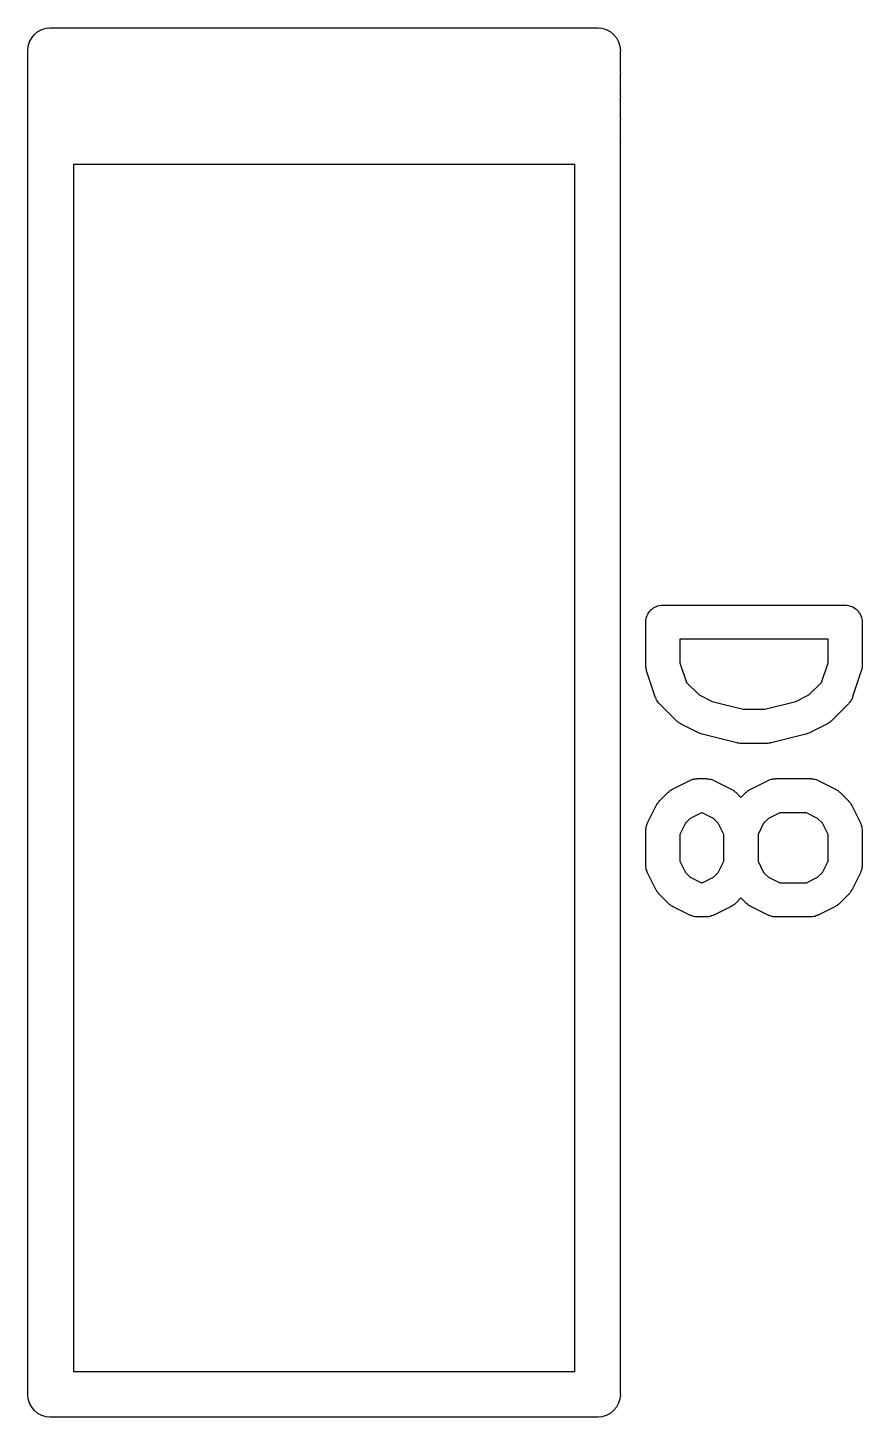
# Model space of a CAD drawing. Extents: x 0.4 to 23, y -16.1 to -0.4.
# Drawn here: x 7.8238 to 7.968, y -2.0829 to -1.8427 of the extents above; entities that cross this region are included whole.
import ezdxf

# ---------------------------------------------------------------- set-up
doc = ezdxf.new("R2010")
doc.units = 0
doc.header["$MEASUREMENT"] = 0
doc.layers.add('BLACK', color=7, linetype='CONTINUOUS')

msp = doc.modelspace()

# ---------------------------------------------------------------- linework, layer by layer
at = {"layer": 'BLACK', "linetype": 'CONTINUOUS'}
for p, q in [((7.8241, -1.84519), (7.82447, -1.8445)), ((7.82447, -1.8445), (7.82496, -1.8439)), ((7.82496, -1.8439), (7.82556, -1.84341)), ((7.82556, -1.84341), (7.82624, -1.84305)), ((7.82624, -1.84305), (7.82698, -1.84282)), ((7.82698, -1.84282), (7.82756, -1.84276)), ((7.82756, -1.84276), (7.82776, -1.84274)), ((7.82776, -1.84274), (7.82795, -1.84276)), ((7.82795, -1.84276), (7.92205, -1.84276)), ((7.92205, -1.84276), (7.92224, -1.84274)), ((7.92224, -1.84274), (7.92244, -1.84276)), ((7.92244, -1.84276), (7.92302, -1.84282)), ((7.92302, -1.84282), (7.92376, -1.84305)), ((7.92376, -1.84305), (7.92444, -1.84341)), ((7.92444, -1.84341), (7.92504, -1.8439)), ((7.92504, -1.8439), (7.92553, -1.8445)), ((7.92553, -1.8445), (7.9259, -1.84519)), ((7.8238, -1.8467), (7.82388, -1.84593)), ((7.82382, -1.84689), (7.8238, -1.8467)), ((7.82382, -1.85044), (7.82382, -1.84689)), ((7.82388, -1.84593), (7.8241, -1.84519)), ((7.9259, -1.84519), (7.92612, -1.84593)), ((7.92612, -1.84593), (7.9262, -1.8467)), ((7.9262, -1.8467), (7.92618, -1.84689)), ((7.92618, -1.84689), (7.92618, -1.85044)), ((7.8238, -1.85064), (7.82382, -1.85044)), ((7.82382, -1.85083), (7.8238, -1.85064)), ((7.82382, -1.85438), (7.82382, -1.85083)), ((7.92618, -1.85044), (7.9262, -1.85064)), ((7.9262, -1.85064), (7.92618, -1.85083)), ((7.92618, -1.85083), (7.92618, -1.85438)), ((7.8238, -1.85457), (7.82382, -1.85438)), ((7.82382, -1.85477), (7.8238, -1.85457)), ((7.82382, -1.85832), (7.82382, -1.85477)), ((7.92618, -1.85438), (7.9262, -1.85457)), ((7.9262, -1.85457), (7.92618, -1.85477)), ((7.92618, -1.85477), (7.92618, -1.85832)), ((7.8238, -1.85851), (7.82382, -1.85832)), ((7.82382, -1.8587), (7.8238, -1.85851)), ((7.82382, -1.86226), (7.82382, -1.8587)), ((7.92618, -1.85832), (7.9262, -1.85851)), ((7.9262, -1.85851), (7.92618, -1.8587)), ((7.92618, -1.8587), (7.92618, -1.86226)), ((7.8238, -1.86245), (7.82382, -1.86226)), ((7.82382, -1.86264), (7.8238, -1.86245)), ((7.82382, -2.07879), (7.82382, -1.86264)), ((7.92618, -1.86226), (7.9262, -1.86245)), ((7.9262, -1.86245), (7.92618, -1.86264)), ((7.92618, -1.86264), (7.92618, -2.07879)), ((7.83169, -1.86639), (7.83169, -2.07505)), ((7.91831, -1.86639), (7.83169, -1.86639)), ((7.91831, -2.07505), (7.91831, -1.86639)), ((7.93169, -1.94322), (7.93191, -1.94304)), ((7.93191, -1.94304), (7.93192, -1.94303)), ((7.93191, -1.94304), (7.93191, -1.94304)), ((7.93192, -1.94303), (7.93217, -1.9429)), ((7.93217, -1.9429), (7.93241, -1.94277)), ((7.93241, -1.94277), (7.93242, -1.94277)), ((7.93242, -1.94277), (7.93243, -1.94276)), ((7.93243, -1.94276), (7.9327, -1.94268)), ((7.9327, -1.94268), (7.93297, -1.9426)), ((7.93297, -1.9426), (7.93298, -1.9426)), ((7.93298, -1.9426), (7.93299, -1.9426)), ((7.93299, -1.9426), (7.93326, -1.94258)), ((7.93326, -1.94258), (7.93354, -1.94255)), ((7.93354, -1.94255), (7.96504, -1.94255)), ((7.96504, -1.94255), (7.96506, -1.94255)), ((7.96506, -1.94255), (7.96506, -1.94255)), ((7.96506, -1.94255), (7.96506, -1.94255)), ((7.96506, -1.94255), (7.96508, -1.94255)), ((7.96508, -1.94255), (7.96535, -1.94258)), ((7.96535, -1.94258), (7.96563, -1.94261)), ((7.96563, -1.94261), (7.96564, -1.94261)), ((7.96564, -1.94261), (7.96565, -1.94261)), ((7.96565, -1.94261), (7.96591, -1.9427)), ((7.96591, -1.9427), (7.96618, -1.94278)), ((7.96618, -1.94278), (7.96619, -1.94278)), ((7.96619, -1.94278), (7.9662, -1.94279)), ((7.9662, -1.94279), (7.96644, -1.94292)), ((7.96644, -1.94292), (7.96669, -1.94305)), ((7.96669, -1.94305), (7.96669, -1.94306)), ((7.96669, -1.94306), (7.9667, -1.94306)), ((7.9667, -1.94306), (7.96692, -1.94324)), ((7.93059, -1.94546), (7.93062, -1.94518)), ((7.93059, -1.94548), (7.93059, -1.94546)), ((7.93059, -1.9455), (7.93059, -1.94548)), ((7.93059, -1.94548), (7.93059, -1.94548)), ((7.93059, -1.94548), (7.93059, -1.94548)), ((7.93059, -1.953), (7.93059, -1.9455)), ((7.93062, -1.94518), (7.93065, -1.94491)), ((7.93065, -1.94489), (7.93073, -1.94462)), ((7.93065, -1.9449), (7.93065, -1.94489)), ((7.93065, -1.94491), (7.93065, -1.9449)), ((7.93073, -1.94462), (7.93082, -1.94436)), ((7.93082, -1.94435), (7.93083, -1.94434)), ((7.93082, -1.94436), (7.93082, -1.94435)), ((7.93083, -1.94434), (7.93096, -1.94409)), ((7.93096, -1.94409), (7.93109, -1.94385)), ((7.93109, -1.94385), (7.9311, -1.94384)), ((7.9311, -1.94383), (7.93128, -1.94362)), ((7.9311, -1.94384), (7.9311, -1.94383)), ((7.93128, -1.94362), (7.93146, -1.94341)), ((7.93146, -1.94341), (7.93147, -1.9434)), ((7.93147, -1.94339), (7.93169, -1.94322)), ((7.93147, -1.9434), (7.93147, -1.94339)), ((7.96692, -1.94324), (7.96713, -1.94342)), ((7.96713, -1.94342), (7.96714, -1.94343)), ((7.96714, -1.94343), (7.96715, -1.94343)), ((7.96715, -1.94343), (7.96732, -1.94365)), ((7.96732, -1.94365), (7.96749, -1.94387)), ((7.96749, -1.94387), (7.9675, -1.94388)), ((7.9675, -1.94388), (7.96751, -1.94388)), ((7.96751, -1.94388), (7.96763, -1.94413)), ((7.96763, -1.94413), (7.96777, -1.94438)), ((7.96777, -1.94438), (7.96777, -1.94439)), ((7.96777, -1.94439), (7.96777, -1.94439)), ((7.96777, -1.94439), (7.96785, -1.94466)), ((7.96785, -1.94466), (7.96793, -1.94493)), ((7.96793, -1.94493), (7.96793, -1.94494)), ((7.96793, -1.94494), (7.96794, -1.94495)), ((7.96794, -1.94495), (7.96796, -1.94522)), ((7.96796, -1.94522), (7.96799, -1.9455)), ((7.96799, -1.9455), (7.96799, -1.953)), ((7.93649, -1.94845), (7.93649, -1.95252)), ((7.96208, -1.94845), (7.93649, -1.94845)), ((7.96208, -1.95252), (7.96208, -1.94845)), ((7.93649, -1.95252), (7.93762, -1.9559)), ((7.96096, -1.9559), (7.96208, -1.95252)), ((7.9306, -1.95317), (7.93059, -1.953)), ((7.93061, -1.95333), (7.9306, -1.95317)), ((7.93063, -1.95345), (7.93061, -1.95333)), ((7.93064, -1.95357), (7.93063, -1.95345)), ((7.93069, -1.95373), (7.93064, -1.95357)), ((7.93073, -1.95389), (7.93069, -1.95373)), ((7.93074, -1.95393), (7.93073, -1.95389)), ((7.93224, -1.95843), (7.93074, -1.95393)), ((7.96784, -1.95393), (7.96634, -1.95843)), ((7.96787, -1.95377), (7.96784, -1.95393)), ((7.96792, -1.95361), (7.96787, -1.95377)), ((7.96794, -1.95349), (7.96792, -1.95361)), ((7.96796, -1.95337), (7.96794, -1.95349)), ((7.96797, -1.95321), (7.96796, -1.95337)), ((7.96799, -1.95304), (7.96797, -1.95321)), ((7.96799, -1.953), (7.96799, -1.95304)), ((7.93762, -1.9559), (7.93979, -1.95807)), ((7.95879, -1.95807), (7.96096, -1.9559)), ((7.93227, -1.95851), (7.93224, -1.95843)), ((7.9323, -1.9586), (7.93227, -1.95851)), ((7.93239, -1.95877), (7.9323, -1.9586)), ((7.93247, -1.95896), (7.93239, -1.95877)), ((7.93252, -1.95903), (7.93247, -1.95896)), ((7.93256, -1.95911), (7.93252, -1.95903)), ((7.93269, -1.95927), (7.93256, -1.95911)), ((7.93281, -1.95943), (7.93269, -1.95927)), ((7.93287, -1.95949), (7.93281, -1.95943)), ((7.93292, -1.95956), (7.93287, -1.95949)), ((7.93295, -1.95959), (7.93292, -1.95956)), ((7.93595, -1.96259), (7.93295, -1.95959)), ((7.93979, -1.95807), (7.94207, -1.95921)), ((7.94207, -1.95921), (7.9474, -1.96055)), ((7.95117, -1.96055), (7.95651, -1.95921)), ((7.95651, -1.95921), (7.95879, -1.95807)), ((7.96562, -1.95959), (7.96262, -1.96259)), ((7.96568, -1.95952), (7.96562, -1.95959)), ((7.96574, -1.95946), (7.96568, -1.95952)), ((7.96586, -1.9593), (7.96574, -1.95946)), ((7.96599, -1.95914), (7.96586, -1.9593)), ((7.96603, -1.95907), (7.96599, -1.95914)), ((7.96608, -1.959), (7.96603, -1.95907)), ((7.96617, -1.95881), (7.96608, -1.959)), ((7.96626, -1.95863), (7.96617, -1.95881)), ((7.96629, -1.95855), (7.96626, -1.95863)), ((7.96632, -1.95847), (7.96629, -1.95855)), ((7.96634, -1.95843), (7.96632, -1.95847)), ((7.9474, -1.96055), (7.95117, -1.96055)), ((7.93608, -1.96269), (7.93595, -1.96259)), ((7.9362, -1.96281), (7.93608, -1.96269)), ((7.9363, -1.96287), (7.9362, -1.96281)), ((7.9364, -1.96295), (7.9363, -1.96287)), ((7.93654, -1.96303), (7.9364, -1.96295)), ((7.93668, -1.96312), (7.93654, -1.96303)), ((7.93672, -1.96314), (7.93668, -1.96312)), ((7.93972, -1.96464), (7.93672, -1.96314)), ((7.93973, -1.96464), (7.93972, -1.96464)), ((7.93974, -1.96465), (7.93973, -1.96464)), ((7.94, -1.96475), (7.93974, -1.96465)), ((7.94026, -1.96485), (7.94, -1.96475)), ((7.95854, -1.96476), (7.95828, -1.96486)), ((7.9588, -1.96467), (7.95854, -1.96476)), ((7.95881, -1.96466), (7.9588, -1.96467)), ((7.95882, -1.96466), (7.95881, -1.96466)), ((7.95886, -1.96464), (7.95882, -1.96466)), ((7.96186, -1.96314), (7.95886, -1.96464)), ((7.962, -1.96305), (7.96186, -1.96314)), ((7.96214, -1.96298), (7.962, -1.96305)), ((7.96224, -1.9629), (7.96214, -1.96298)), ((7.96234, -1.96283), (7.96224, -1.9629)), ((7.96247, -1.96272), (7.96234, -1.96283)), ((7.96259, -1.96262), (7.96247, -1.96272)), ((7.96262, -1.96259), (7.96259, -1.96262)), ((7.94027, -1.96485), (7.94026, -1.96485)), ((7.94028, -1.96485), (7.94027, -1.96485)), ((7.94032, -1.96486), (7.94028, -1.96485)), ((7.94632, -1.96636), (7.94032, -1.96486)), ((7.94637, -1.96637), (7.94632, -1.96636)), ((7.94642, -1.96639), (7.94637, -1.96637)), ((7.94666, -1.96641), (7.94642, -1.96639)), ((7.94689, -1.96645), (7.94666, -1.96641)), ((7.94694, -1.96645), (7.94689, -1.96645)), ((7.947, -1.96645), (7.94694, -1.96645)), ((7.94704, -1.96645), (7.947, -1.96645)), ((7.95154, -1.96645), (7.94704, -1.96645)), ((7.95159, -1.96645), (7.95154, -1.96645)), ((7.95164, -1.96645), (7.95159, -1.96645)), ((7.95188, -1.96642), (7.95164, -1.96645)), ((7.95211, -1.9664), (7.95188, -1.96642)), ((7.95216, -1.96638), (7.95211, -1.9664)), ((7.95221, -1.96637), (7.95216, -1.96638)), ((7.95225, -1.96636), (7.95221, -1.96637)), ((7.95825, -1.96486), (7.95225, -1.96636)), ((7.95827, -1.96486), (7.95825, -1.96486)), ((7.95828, -1.96486), (7.95827, -1.96486)), ((7.93493, -1.97452), (7.93508, -1.97444)), ((7.93508, -1.97444), (7.93522, -1.97436)), ((7.93522, -1.97436), (7.93822, -1.97286)), ((7.93822, -1.97286), (7.93826, -1.97284)), ((7.93826, -1.97284), (7.93834, -1.97281)), ((7.93834, -1.97281), (7.93841, -1.97277)), ((7.93841, -1.97277), (7.93861, -1.97271)), ((7.93861, -1.97271), (7.9388, -1.97264)), ((7.9388, -1.97264), (7.93888, -1.97263)), ((7.93888, -1.97263), (7.93897, -1.9726)), ((7.93897, -1.9726), (7.93917, -1.97258)), ((7.93917, -1.97258), (7.93937, -1.97255)), ((7.93937, -1.97255), (7.93945, -1.97255)), ((7.93945, -1.97255), (7.93954, -1.97254)), ((7.93954, -1.97254), (7.94104, -1.97254)), ((7.94104, -1.97254), (7.94108, -1.97254)), ((7.94108, -1.97254), (7.94117, -1.97255)), ((7.94117, -1.97255), (7.94125, -1.97255)), ((7.94125, -1.97255), (7.94145, -1.97259)), ((7.94145, -1.97259), (7.94165, -1.97261)), ((7.94165, -1.97261), (7.94174, -1.97264)), ((7.94174, -1.97264), (7.94182, -1.97265)), ((7.94182, -1.97265), (7.94201, -1.97272)), ((7.94201, -1.97272), (7.9422, -1.97278)), ((7.9422, -1.97278), (7.94228, -1.97283)), ((7.94228, -1.97283), (7.94236, -1.97286)), ((7.94236, -1.97286), (7.94536, -1.97436)), ((7.94536, -1.97436), (7.9454, -1.97437)), ((7.9454, -1.97437), (7.94553, -1.97446)), ((7.94843, -1.97452), (7.94858, -1.97444)), ((7.94858, -1.97444), (7.94872, -1.97436)), ((7.94872, -1.97436), (7.95172, -1.97286)), ((7.95172, -1.97286), (7.95175, -1.97284)), ((7.95175, -1.97284), (7.95184, -1.97281)), ((7.95184, -1.97281), (7.95191, -1.97277)), ((7.95191, -1.97277), (7.95211, -1.97271)), ((7.95211, -1.97271), (7.95229, -1.97264)), ((7.95229, -1.97264), (7.95238, -1.97263)), ((7.95238, -1.97263), (7.95246, -1.9726)), ((7.95246, -1.9726), (7.95266, -1.97258)), ((7.95266, -1.97258), (7.95286, -1.97255)), ((7.95286, -1.97255), (7.95295, -1.97255)), ((7.95295, -1.97255), (7.95304, -1.97254)), ((7.95304, -1.97254), (7.95904, -1.97254)), ((7.95904, -1.97254), (7.95908, -1.97254)), ((7.95908, -1.97254), (7.95916, -1.97255)), ((7.95916, -1.97255), (7.95925, -1.97255)), ((7.95925, -1.97255), (7.95945, -1.97259)), ((7.95945, -1.97259), (7.95965, -1.97261)), ((7.95965, -1.97261), (7.95973, -1.97264)), ((7.95973, -1.97264), (7.95982, -1.97265)), ((7.95982, -1.97265), (7.96001, -1.97272)), ((7.96001, -1.97272), (7.9602, -1.97278)), ((7.9602, -1.97278), (7.96028, -1.97283)), ((7.96028, -1.97283), (7.96036, -1.97286)), ((7.96036, -1.97286), (7.96336, -1.97436)), ((7.96336, -1.97436), (7.96339, -1.97437)), ((7.96339, -1.97437), (7.96353, -1.97446)), ((7.93259, -1.97685), (7.93266, -1.97676)), ((7.93266, -1.97676), (7.93273, -1.97666)), ((7.93273, -1.97666), (7.93285, -1.97654)), ((7.93285, -1.97654), (7.93295, -1.97641)), ((7.93295, -1.97641), (7.93445, -1.97491)), ((7.93445, -1.97491), (7.93448, -1.97488)), ((7.93448, -1.97488), (7.93461, -1.97478)), ((7.93461, -1.97478), (7.93473, -1.97466)), ((7.93473, -1.97466), (7.93483, -1.9746)), ((7.93483, -1.9746), (7.93493, -1.97452)), ((7.94553, -1.97446), (7.94568, -1.97454)), ((7.94568, -1.97454), (7.94578, -1.97462)), ((7.94578, -1.97462), (7.94588, -1.97469)), ((7.94588, -1.97469), (7.946, -1.9748)), ((7.946, -1.9748), (7.94613, -1.97491)), ((7.94613, -1.97491), (7.94704, -1.97582)), ((7.94704, -1.97582), (7.94795, -1.97491)), ((7.94795, -1.97491), (7.94798, -1.97488)), ((7.94798, -1.97488), (7.94811, -1.97478)), ((7.94811, -1.97478), (7.94823, -1.97466)), ((7.94823, -1.97466), (7.94833, -1.9746)), ((7.94833, -1.9746), (7.94843, -1.97452)), ((7.96353, -1.97446), (7.96368, -1.97454)), ((7.96368, -1.97454), (7.96377, -1.97462)), ((7.96377, -1.97462), (7.96388, -1.97469)), ((7.96388, -1.97469), (7.964, -1.9748)), ((7.964, -1.9748), (7.96412, -1.97491)), ((7.96412, -1.97491), (7.96562, -1.97641)), ((7.96562, -1.97641), (7.96565, -1.97644)), ((7.96565, -1.97644), (7.96576, -1.97657)), ((7.96576, -1.97657), (7.96587, -1.97669)), ((7.96587, -1.97669), (7.96594, -1.97679)), ((7.96594, -1.97679), (7.96601, -1.97689)), ((7.9309, -1.98018), (7.9324, -1.97718)), ((7.9324, -1.97718), (7.93242, -1.97714)), ((7.93242, -1.97714), (7.93251, -1.977)), ((7.93251, -1.977), (7.93259, -1.97685)), ((7.94024, -1.97845), (7.93829, -1.97942)), ((7.94034, -1.97845), (7.94024, -1.97845)), ((7.94229, -1.97942), (7.94034, -1.97845)), ((7.95373, -1.97845), (7.95179, -1.97942)), ((7.95834, -1.97845), (7.95373, -1.97845)), ((7.96029, -1.97942), (7.95834, -1.97845)), ((7.96601, -1.97689), (7.96609, -1.97704)), ((7.96609, -1.97704), (7.96618, -1.97718)), ((7.96618, -1.97718), (7.96768, -1.98018)), ((7.93059, -1.98128), (7.93063, -1.98108)), ((7.9306, -1.98137), (7.93059, -1.98128)), ((7.93059, -1.98146), (7.9306, -1.98137)), ((7.93059, -1.9815), (7.93059, -1.98146)), ((7.93059, -1.9875), (7.93059, -1.9815)), ((7.93063, -1.98108), (7.93065, -1.98088)), ((7.93065, -1.98088), (7.93068, -1.9808)), ((7.93068, -1.9808), (7.93069, -1.98071)), ((7.93069, -1.98071), (7.93076, -1.98053)), ((7.93076, -1.98053), (7.93083, -1.98033)), ((7.93083, -1.98033), (7.93087, -1.98026)), ((7.93087, -1.98026), (7.9309, -1.98018)), ((7.93747, -1.98025), (7.93649, -1.98219)), ((7.93829, -1.97942), (7.93747, -1.98025)), ((7.94311, -1.98025), (7.94229, -1.97942)), ((7.94409, -1.98219), (7.94311, -1.98025)), ((7.95096, -1.98025), (7.94999, -1.98219)), ((7.95179, -1.97942), (7.95096, -1.98025)), ((7.96111, -1.98025), (7.96029, -1.97942)), ((7.96208, -1.98219), (7.96111, -1.98025)), ((7.96768, -1.98018), (7.96769, -1.98021)), ((7.96769, -1.98021), (7.96772, -1.98029)), ((7.96772, -1.98029), (7.96777, -1.98037)), ((7.96777, -1.98037), (7.96782, -1.98056)), ((7.96782, -1.98056), (7.96789, -1.98075)), ((7.96789, -1.98075), (7.96791, -1.98084)), ((7.96791, -1.98084), (7.96793, -1.98092)), ((7.96793, -1.98092), (7.96795, -1.98112)), ((7.96795, -1.98112), (7.96798, -1.98132)), ((7.96798, -1.98132), (7.96798, -1.98141)), ((7.96798, -1.98141), (7.96799, -1.9815)), ((7.96799, -1.9815), (7.96799, -1.9875)), ((7.93649, -1.98219), (7.93649, -1.9868)), ((7.94409, -1.9868), (7.94409, -1.98219)), ((7.94999, -1.98219), (7.94999, -1.9868)), ((7.96208, -1.9868), (7.96208, -1.98219)), ((7.9306, -1.98758), (7.93059, -1.9875)), ((7.93059, -1.98767), (7.9306, -1.98758)), ((7.93062, -1.98787), (7.93059, -1.98767)), ((7.93064, -1.98807), (7.93062, -1.98787)), ((7.93067, -1.98815), (7.93064, -1.98807)), ((7.93068, -1.98824), (7.93067, -1.98815)), ((7.93075, -1.98843), (7.93068, -1.98824)), ((7.93081, -1.98862), (7.93075, -1.98843)), ((7.93085, -1.9887), (7.93081, -1.98862)), ((7.93088, -1.98878), (7.93085, -1.9887)), ((7.9309, -1.98882), (7.93088, -1.98878)), ((7.9324, -1.99182), (7.9309, -1.98882)), ((7.93649, -1.9868), (7.93747, -1.98875)), ((7.93747, -1.98875), (7.93829, -1.98957)), ((7.94229, -1.98957), (7.94311, -1.98875)), ((7.94311, -1.98875), (7.94409, -1.9868)), ((7.94999, -1.9868), (7.95096, -1.98875)), ((7.95096, -1.98875), (7.95179, -1.98957)), ((7.96029, -1.98957), (7.96111, -1.98875)), ((7.96111, -1.98875), (7.96208, -1.9868)), ((7.96768, -1.98882), (7.96618, -1.99182)), ((7.96771, -1.98874), (7.96768, -1.98882)), ((7.96775, -1.98866), (7.96771, -1.98874)), ((7.96781, -1.98847), (7.96775, -1.98866)), ((7.96788, -1.98828), (7.96781, -1.98847)), ((7.9679, -1.98819), (7.96788, -1.98828)), ((7.96792, -1.98811), (7.9679, -1.98819)), ((7.96795, -1.98791), (7.96792, -1.98811)), ((7.96798, -1.98771), (7.96795, -1.98791)), ((7.96799, -1.98754), (7.96798, -1.98762)), ((7.96798, -1.98762), (7.96798, -1.98771)), ((7.96799, -1.9875), (7.96799, -1.98754)), ((7.93829, -1.98957), (7.94024, -1.99054)), ((7.94024, -1.99054), (7.94034, -1.99054)), ((7.94034, -1.99054), (7.94229, -1.98957)), ((7.95179, -1.98957), (7.95373, -1.99054)), ((7.95373, -1.99054), (7.95834, -1.99054)), ((7.95834, -1.99054), (7.96029, -1.98957)), ((7.93249, -1.99196), (7.9324, -1.99182)), ((7.93256, -1.9921), (7.93249, -1.99196)), ((7.93264, -1.9922), (7.93256, -1.9921)), ((7.93271, -1.9923), (7.93264, -1.9922)), ((7.93282, -1.99242), (7.93271, -1.9923)), ((7.93292, -1.99255), (7.93282, -1.99242)), ((7.93295, -1.99258), (7.93292, -1.99255)), ((7.93445, -1.99408), (7.93295, -1.99258)), ((7.94704, -1.99317), (7.94613, -1.99408)), ((7.94795, -1.99408), (7.94704, -1.99317)), ((7.96562, -1.99258), (7.96412, -1.99408)), ((7.96573, -1.99245), (7.96562, -1.99258)), ((7.96584, -1.99234), (7.96573, -1.99245)), ((7.96591, -1.99223), (7.96584, -1.99234)), ((7.96599, -1.99214), (7.96591, -1.99223)), ((7.96607, -1.99199), (7.96599, -1.99214)), ((7.96616, -1.99185), (7.96607, -1.99199)), ((7.96618, -1.99182), (7.96616, -1.99185)), ((7.93458, -1.99419), (7.93445, -1.99408)), ((7.9347, -1.9943), (7.93458, -1.99419)), ((7.9348, -1.99437), (7.9347, -1.9943)), ((7.9349, -1.99445), (7.9348, -1.99437)), ((7.93504, -1.99453), (7.9349, -1.99445)), ((7.93518, -1.99462), (7.93504, -1.99453)), ((7.93522, -1.99464), (7.93518, -1.99462)), ((7.93822, -1.99614), (7.93522, -1.99464)), ((7.94536, -1.99464), (7.94236, -1.99614)), ((7.9455, -1.99455), (7.94536, -1.99464)), ((7.94565, -1.99447), (7.9455, -1.99455)), ((7.94574, -1.99439), (7.94565, -1.99447)), ((7.94585, -1.99433), (7.94574, -1.99439)), ((7.94597, -1.99422), (7.94585, -1.99433)), ((7.9461, -1.99411), (7.94597, -1.99422)), ((7.94613, -1.99408), (7.9461, -1.99411)), ((7.94808, -1.99419), (7.94795, -1.99408)), ((7.9482, -1.9943), (7.94808, -1.99419)), ((7.9483, -1.99437), (7.9482, -1.9943)), ((7.94839, -1.99445), (7.9483, -1.99437)), ((7.94854, -1.99453), (7.94839, -1.99445)), ((7.94868, -1.99462), (7.94854, -1.99453)), ((7.94872, -1.99464), (7.94868, -1.99462)), ((7.95172, -1.99614), (7.94872, -1.99464)), ((7.96336, -1.99464), (7.96036, -1.99614)), ((7.9635, -1.99455), (7.96336, -1.99464)), ((7.96364, -1.99447), (7.9635, -1.99455)), ((7.96374, -1.99439), (7.96364, -1.99447)), ((7.96384, -1.99433), (7.96374, -1.99439)), ((7.96396, -1.99422), (7.96384, -1.99433)), ((7.96409, -1.99411), (7.96396, -1.99422)), ((7.96412, -1.99408), (7.96409, -1.99411)), ((7.9383, -1.99617), (7.93822, -1.99614)), ((7.93838, -1.99621), (7.9383, -1.99617)), ((7.93857, -1.99627), (7.93838, -1.99621)), ((7.93876, -1.99634), (7.93857, -1.99627)), ((7.93884, -1.99636), (7.93876, -1.99634)), ((7.93892, -1.99638), (7.93884, -1.99636)), ((7.93913, -1.99641), (7.93892, -1.99638)), ((7.93932, -1.99644), (7.93913, -1.99641)), ((7.93941, -1.99644), (7.93932, -1.99644)), ((7.9395, -1.99645), (7.93941, -1.99644)), ((7.93954, -1.99645), (7.9395, -1.99645)), ((7.94104, -1.99645), (7.93954, -1.99645)), ((7.94112, -1.99644), (7.94104, -1.99645)), ((7.94121, -1.99644), (7.94112, -1.99644)), ((7.94141, -1.99641), (7.94121, -1.99644)), ((7.94161, -1.99639), (7.94141, -1.99641)), ((7.9417, -1.99637), (7.94161, -1.99639)), ((7.94178, -1.99635), (7.9417, -1.99637)), ((7.94197, -1.99628), (7.94178, -1.99635)), ((7.94216, -1.99622), (7.94197, -1.99628)), ((7.94224, -1.99618), (7.94216, -1.99622)), ((7.94232, -1.99615), (7.94224, -1.99618)), ((7.94236, -1.99614), (7.94232, -1.99615)), ((7.9518, -1.99617), (7.95172, -1.99614)), ((7.95187, -1.99621), (7.9518, -1.99617)), ((7.95207, -1.99627), (7.95187, -1.99621)), ((7.95225, -1.99634), (7.95207, -1.99627)), ((7.95234, -1.99636), (7.95225, -1.99634)), ((7.95242, -1.99638), (7.95234, -1.99636)), ((7.95262, -1.99641), (7.95242, -1.99638)), ((7.95282, -1.99644), (7.95262, -1.99641)), ((7.95291, -1.99644), (7.95282, -1.99644)), ((7.953, -1.99645), (7.95291, -1.99644)), ((7.95304, -1.99645), (7.953, -1.99645)), ((7.95904, -1.99645), (7.95304, -1.99645)), ((7.95912, -1.99644), (7.95904, -1.99645)), ((7.95921, -1.99644), (7.95912, -1.99644)), ((7.95941, -1.99641), (7.95921, -1.99644)), ((7.95961, -1.99639), (7.95941, -1.99641)), ((7.95969, -1.99637), (7.95961, -1.99639)), ((7.95978, -1.99635), (7.95969, -1.99637)), ((7.95997, -1.99628), (7.95978, -1.99635)), ((7.96016, -1.99622), (7.95997, -1.99628)), ((7.96024, -1.99618), (7.96016, -1.99622)), ((7.96032, -1.99615), (7.96024, -1.99618)), ((7.96036, -1.99614), (7.96032, -1.99615)), ((7.83169, -2.07505), (7.91831, -2.07505)), ((7.8238, -2.07898), (7.82382, -2.07879)), ((7.82388, -2.07976), (7.8238, -2.07898)), ((7.8241, -2.0805), (7.82388, -2.07976)), ((7.92612, -2.07976), (7.9259, -2.0805)), ((7.9262, -2.07898), (7.92612, -2.07976)), ((7.92618, -2.07879), (7.9262, -2.07898)), ((7.82447, -2.08118), (7.8241, -2.0805)), ((7.82496, -2.08178), (7.82447, -2.08118)), ((7.82556, -2.08227), (7.82496, -2.08178)), ((7.82624, -2.08264), (7.82556, -2.08227)), ((7.92444, -2.08227), (7.92376, -2.08264)), ((7.92504, -2.08178), (7.92444, -2.08227)), ((7.92553, -2.08118), (7.92504, -2.08178)), ((7.9259, -2.0805), (7.92553, -2.08118)), ((7.82698, -2.08286), (7.82624, -2.08264)), ((7.82756, -2.08292), (7.82698, -2.08286)), ((7.82776, -2.08294), (7.82756, -2.08292)), ((7.82795, -2.08292), (7.82776, -2.08294)), ((7.92205, -2.08292), (7.82795, -2.08292)), ((7.92224, -2.08294), (7.92205, -2.08292)), ((7.92244, -2.08292), (7.92224, -2.08294)), ((7.92302, -2.08286), (7.92244, -2.08292)), ((7.92376, -2.08264), (7.92302, -2.08286))]:
    msp.add_line(p, q, dxfattribs=at)

doc.saveas('drawing.dxf')
